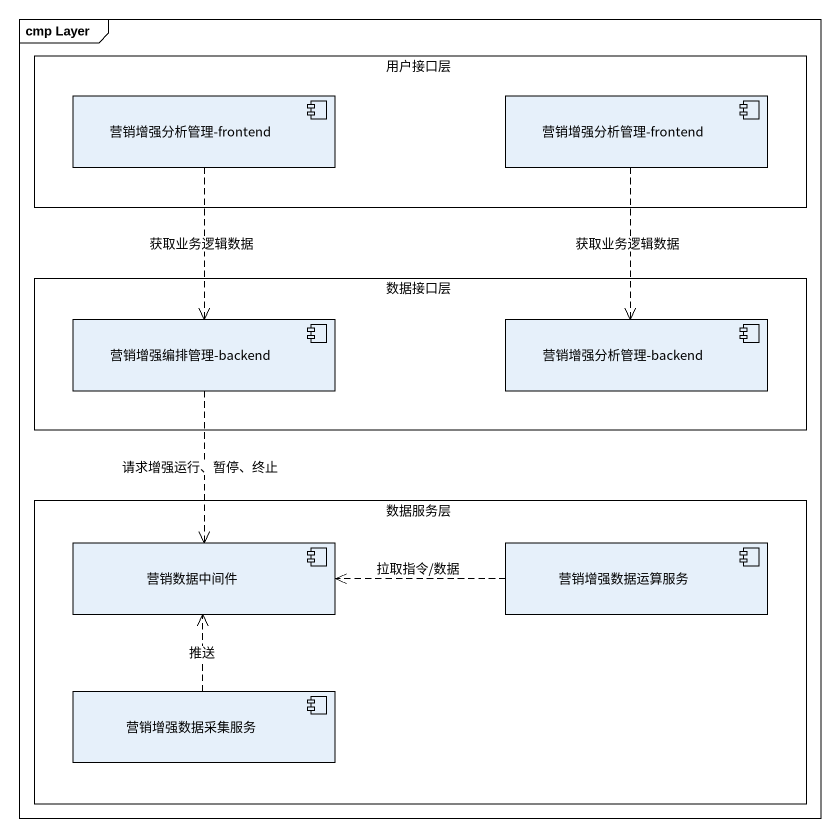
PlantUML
@startuml
mainframe cmp Layer
rectangle 用户接口层 {
  component "营销增强分析管理-frontend" as 营销增强分析管理_frontend
  component "营销增强分析管理-frontend" as 营销增强分析管理_frontend_2
}
rectangle 数据接口层 {
  component "营销增强编排管理-backend" as 营销增强编排管理_backend
  component "营销增强分析管理-backend" as 营销增强分析管理_backend
}
rectangle 数据服务层 {
  component 营销数据中间件
  component 营销增强数据运算服务
  component 营销增强数据采集服务
}
营销增强分析管理_frontend ..> 营销增强编排管理_backend : 获取业务逻辑数据
营销增强分析管理_frontend_2 ..> 营销增强分析管理_backend : 获取业务逻辑数据
营销增强编排管理_backend ..> 营销数据中间件 : 请求增强运行、暂停、终止
营销增强数据运算服务 .left.> 营销数据中间件 : 拉取指令/数据
营销增强数据采集服务 .up.> 营销数据中间件 : 推送
@enduml
